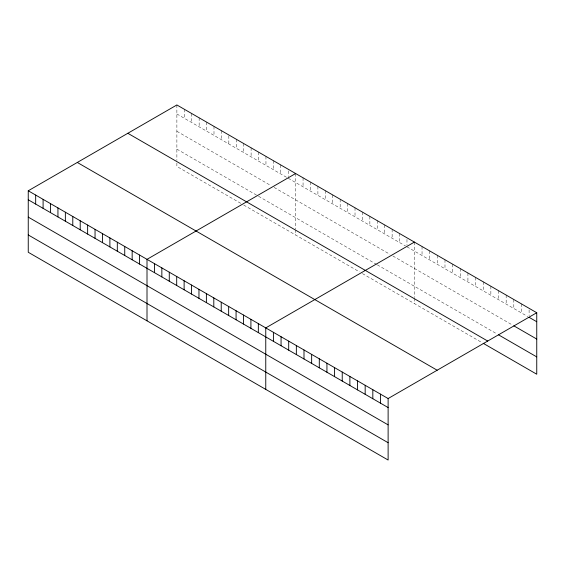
<?xml version="1.0" encoding="UTF-8"?>
<svg xmlns="http://www.w3.org/2000/svg" width="565" height="565" viewBox="0 0 565 565"><rect width="100%" height="100%" fill="white"/><g stroke="black" fill="none" stroke-linecap="round" stroke-linejoin="round"><path stroke-width="0.42" stroke-dasharray="2.83 2.12" d="M176.88 113.975L286.73 177.396M288.214 178.25L405.486 245.959M406.97 246.813L527.71 316.527M176.88 131.292L271.144 185.715M274.117 187.432L389.899 254.278M392.873 255.994L512.42 325.009M176.88 149.139L257.788 195.843M258.53 196.274L376.544 264.406M377.286 264.837L497.122 334.028M240.711 203.308L176.88 166.456L176.88 161.258M243.685 205.024L359.467 271.871M362.44 273.587L481.832 342.517M529.101 309.952L529.101 315.687M521.453 303.899L521.453 312.911M513.811 299.485L513.811 308.497M506.162 295.071L506.162 304.083M498.514 290.657L498.514 299.669M490.865 286.243L490.865 295.248M483.216 281.829L483.216 290.834M475.575 277.415L475.575 286.42M467.926 272.994L467.926 282.006M460.277 268.58L460.277 277.592M452.629 264.166L452.629 273.178M444.987 259.752L444.987 268.763M437.338 255.338L437.338 264.342M429.69 250.924L429.69 259.928M422.041 246.51L422.041 255.514M414.392 242.088L414.392 297.522M414.392 298.384L414.392 303.582M406.97 239.447L406.97 245.175M399.554 233.522L399.554 242.533M392.131 229.235L392.131 238.246M384.709 224.948L384.709 233.959M377.286 220.668L377.286 229.673M369.863 216.381L369.863 225.393M362.44 212.094L362.44 221.106M355.018 207.807L355.018 216.819M347.595 203.527L347.595 212.532M340.172 199.24L340.172 208.252M332.75 194.953L332.75 203.965M325.327 190.666L325.327 199.678M317.904 186.386L317.904 195.391M310.482 182.1L310.482 191.104M303.059 177.813L303.059 186.824M295.636 173.526L295.636 228.959M295.636 229.821L295.636 235.019M288.214 170.884L288.214 176.612M280.791 164.959L280.791 173.964M273.375 160.672L273.375 169.684M265.953 156.385L265.953 165.397M258.53 152.105L258.53 161.11M251.107 147.818L251.107 156.823M243.685 143.531L243.685 152.543M236.262 139.244L236.262 148.256M228.839 135.784L228.839 143.969M221.416 130.677L221.416 139.682M213.994 126.391L213.994 135.402M206.571 122.104L206.571 131.115M199.148 117.824L199.148 126.828M191.726 113.537L191.726 122.541M184.303 109.25L184.303 118.262M176.88 104.963L176.88 160.396"/><path stroke-width="0.85" d="M28.25 190.779L388.12 398.544L388.12 460.037L28.25 252.265L28.25 190.779L176.88 104.963L536.75 312.735L536.75 374.221L483.216 343.315M295.636 173.526L147.006 259.342L147.006 320.828M414.392 242.088L265.762 327.905L265.762 389.391M388.12 398.544L536.75 312.735M529.101 317.325L536.75 321.739M513.811 325.814L536.75 339.064M498.514 334.826L536.75 356.903M127.831 133.284L487.701 341.048M77.299 162.459L437.169 370.223M28.25 199.784L388.12 407.556M28.25 217.108L388.12 424.873M28.25 234.948L388.12 442.713M380.471 394.13L380.471 403.142M372.822 389.716L372.822 398.72M365.174 385.302L365.174 394.306M357.532 380.888L357.532 389.892M349.883 376.467L349.883 385.478M342.235 372.053L342.235 381.064M334.586 367.638L334.586 376.65M326.937 363.224L326.937 372.236M319.296 358.81L319.296 367.815M311.647 354.396L311.647 363.401M303.998 349.982L303.998 358.987M296.35 345.561L296.35 354.573M288.701 341.147L288.701 350.159M281.059 336.733L281.059 345.745M273.411 332.319L273.411 341.331M258.339 323.618L258.339 332.63M250.916 319.331L250.916 328.343M243.494 315.051L243.494 324.056M236.071 310.764L236.071 319.769M228.648 306.477L228.648 315.489M221.226 302.19L221.226 311.202M213.803 297.91L213.803 306.915M206.387 293.623L206.387 302.628M198.965 289.337L198.965 298.348M191.542 285.05L191.542 294.061M184.119 280.77L184.119 289.774M176.697 276.483L176.697 285.487M169.274 272.196L169.274 281.208M161.851 267.909L161.851 276.921M154.429 263.629L154.429 272.634M139.583 255.055L139.583 264.067M132.161 250.768L132.161 259.78M124.738 246.481L124.738 255.493M117.315 242.201L117.315 251.206M109.892 237.914L109.892 246.926M102.47 233.628L102.47 242.639M95.047 229.341L95.047 238.352M87.632 225.061L87.632 234.065M80.209 220.774L80.209 229.786M72.786 216.487L72.786 225.499M65.363 212.2L65.363 221.212M57.941 207.92L57.941 216.925M50.518 203.633L50.518 212.645M43.095 199.346L43.095 208.358M35.673 195.059L35.673 204.071"/></g></svg>
